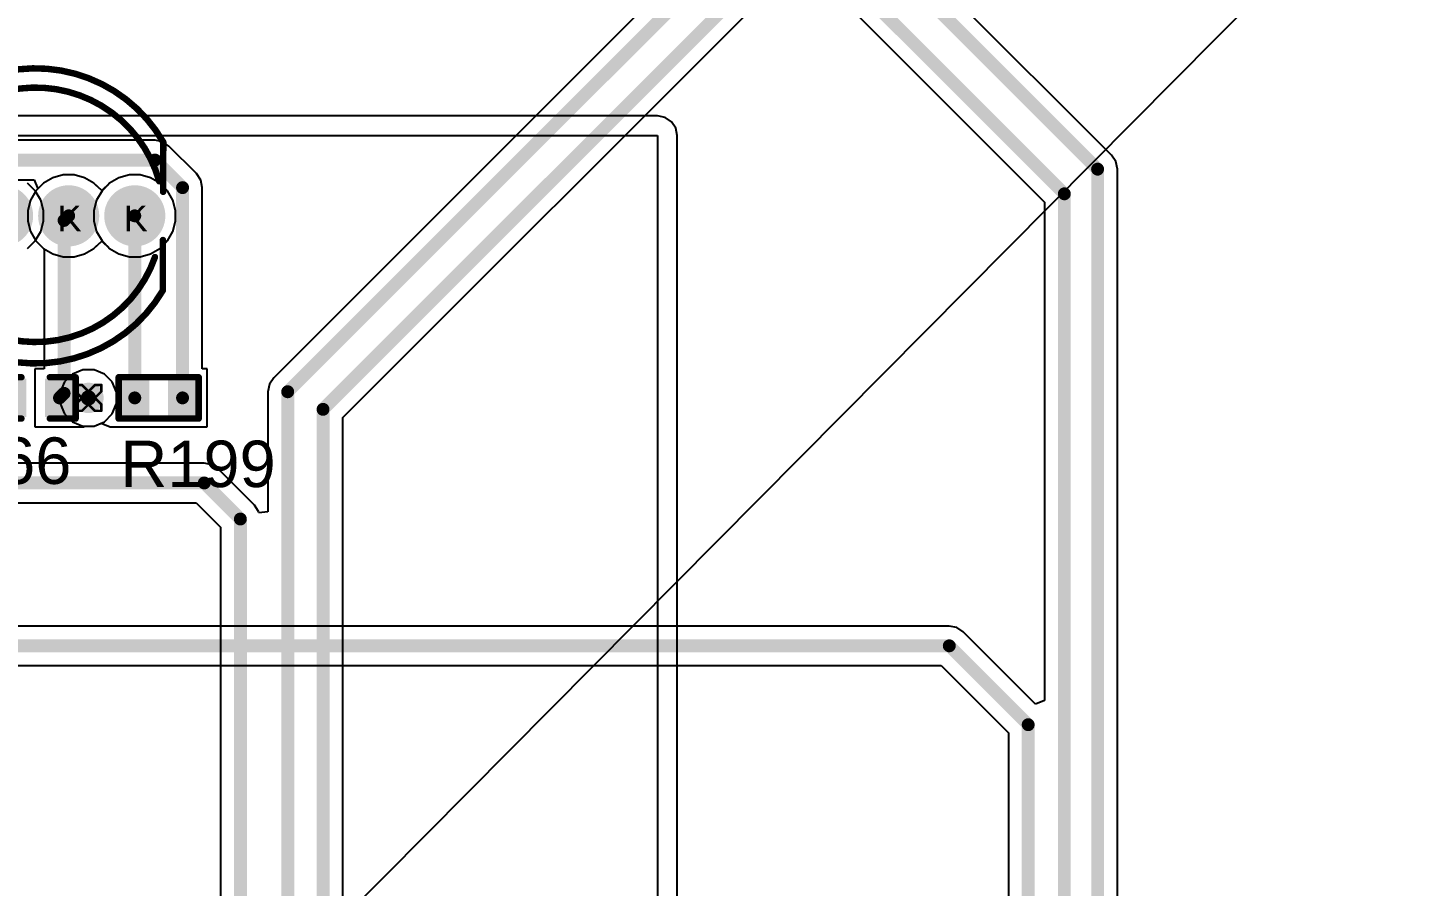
# Model space of a CAD drawing. Header units: inches. Extents: x -11 to 5379, y 0 to 5429.
# Drawn here: x 38.36 to 65.63, y 51.58 to 68.47 of the extents above; entities that cross this region are included whole.
import ezdxf

# ---------------------------------------------------------------- set-up
doc = ezdxf.new("R2010")
doc.units = ezdxf.units.IN
for name, color, linetype in [('Bottom Layer', 5, 'Continuous'), ('Bottom Solder', 6, 'Continuous'), ('Drill Drawing', 1, 'Continuous'), ('GND', 16, 'Continuous'), ('Multi-Layer', 9, 'Continuous'), ('Pad Holes', 156, 'Continuous'), ('PWR', 76, 'Continuous'), ('Top Layer', 1, 'Continuous'), ('Top Overlay', 2, 'Continuous'), ('Top Paste', 8, 'Continuous'), ('Top Solder', 216, 'Continuous'), ('Via Holes', 16, 'Continuous')]:
    doc.layers.add(name, color=color, linetype=linetype)
doc.styles.add('Arial', font='', dxfattribs={"height": 0.2})
doc.styles.get('Arial').set_extended_font_data('Arial')

# ---------------------------------------------------------------- blocks, each defined once
blk = doc.blocks.new('R___0402_294')
at = {"layer": 'Top Layer'}
for points in [[(-0.699, -0.318), (-0.699, 0.318), (-0.241, 0.318), (-0.241, -0.318)], [(0.241, -0.318), (0.241, 0.318), (0.699, 0.318), (0.699, -0.318)]]:
    blk.add_hatch(color=1, dxfattribs=at).paths.add_polyline_path(points)
at = {"layer": 'Top Paste'}
for points in [[(-0.699, -0.318), (-0.699, 0.318), (-0.241, 0.318), (-0.241, -0.318)], [(0.241, -0.318), (0.241, 0.318), (0.699, 0.318), (0.699, -0.318)]]:
    blk.add_hatch(color=8, dxfattribs=at).paths.add_polyline_path(points)
at = {"layer": 'Top Solder'}
for points in [[(-0.754, -0.373), (-0.754, 0.373), (-0.186, 0.373), (-0.186, -0.373)], [(0.186, -0.373), (0.186, 0.373), (0.754, 0.373), (0.754, -0.373)]]:
    blk.add_hatch(color=216, dxfattribs=at).paths.add_polyline_path(points)
at = {"layer": 'Top Overlay'}
for points in [[(-0.787, -0.406, 0.127, 0.127, 0), (-0.787, 0.406, 0.127, 0.127, 0)], [(-0.787, 0.406, 0.127, 0.127, 0), (0.787, 0.406, 0.127, 0.127, 0)], [(0.787, -0.406, 0.127, 0.127, 0), (0.787, 0.406, 0.127, 0.127, 0)], [(-0.787, -0.406, 0.127, 0.127, 0), (0.787, -0.406, 0.127, 0.127, 0)], [(-0.813, -0.432, 0.00323, 0.00323, 0), (0.813, -0.432, 0.00323, 0.00323, 0)]]:
    blk.add_lwpolyline(points, format="xyseb", dxfattribs=at)
for points in [[(-0.819, 0.406, 0.0635, 0.0635, 1), (-0.756, 0.406, 0.0635, 0.0635, 1)], [(-0.819, 0.406, 0.0635, 0.0635, 1), (-0.756, 0.406, 0.0635, 0.0635, 1)], [(0.756, 0.406, 0.0635, 0.0635, 1), (0.819, 0.406, 0.0635, 0.0635, 1)], [(0.756, 0.406, 0.0635, 0.0635, 1), (0.819, 0.406, 0.0635, 0.0635, 1)], [(-0.819, -0.406, 0.0635, 0.0635, 1), (-0.756, -0.406, 0.0635, 0.0635, 1)], [(-0.819, -0.406, 0.0635, 0.0635, 1), (-0.756, -0.406, 0.0635, 0.0635, 1)], [(-0.814, -0.432, 0.00161, 0.00161, 1), (-0.812, -0.432, 0.00161, 0.00161, 1)], [(0.756, -0.406, 0.0635, 0.0635, 1), (0.819, -0.406, 0.0635, 0.0635, 1)], [(0.756, -0.406, 0.0635, 0.0635, 1), (0.819, -0.406, 0.0635, 0.0635, 1)], [(0.812, -0.432, 0.00161, 0.00161, 1), (0.814, -0.432, 0.00161, 0.00161, 1)]]:
    blk.add_lwpolyline(points, format="xyseb", close=True, dxfattribs=at)
blk = doc.blocks.new('WS2812D_F5_496')
at = {"layer": 'Bottom Layer'}
h = blk.add_hatch(color=5, dxfattribs=at)
edge = h.paths.add_edge_path()
edge.add_arc((-1.95, 0), 0.55, 0, 360)
h = blk.add_hatch(color=5, dxfattribs=at)
edge = h.paths.add_edge_path()
edge.add_arc((-0.65, 0), 0.55, 0, 360)
h = blk.add_hatch(color=5, dxfattribs=at)
edge = h.paths.add_edge_path()
edge.add_arc((0.65, 0), 0.55, 0, 360)
h = blk.add_hatch(color=5, dxfattribs=at)
edge = h.paths.add_edge_path()
edge.add_arc((1.95, 0), 0.55, 0, 360)
at = {"layer": 'Bottom Solder'}
h = blk.add_hatch(color=6, dxfattribs=at)
edge = h.paths.add_edge_path()
edge.add_arc((-1.95, 0), 0.601, 0, 360)
h = blk.add_hatch(color=6, dxfattribs=at)
edge = h.paths.add_edge_path()
edge.add_arc((-0.65, 0), 0.601, 0, 360)
h = blk.add_hatch(color=6, dxfattribs=at)
edge = h.paths.add_edge_path()
edge.add_arc((0.65, 0), 0.601, 0, 360)
h = blk.add_hatch(color=6, dxfattribs=at)
edge = h.paths.add_edge_path()
edge.add_arc((1.95, 0), 0.601, 0, 360)
at = {"layer": 'GND'}
h = blk.add_hatch(color=16, dxfattribs=at)
edge = h.paths.add_edge_path()
edge.add_arc((-1.95, 0), 0.55, 0, 360)
h = blk.add_hatch(color=16, dxfattribs=at)
edge = h.paths.add_edge_path()
edge.add_arc((-0.65, 0), 0.55, 0, 360)
h = blk.add_hatch(color=16, dxfattribs=at)
edge = h.paths.add_edge_path()
edge.add_arc((0.65, 0), 0.55, 0, 360)
h = blk.add_hatch(color=16, dxfattribs=at)
edge = h.paths.add_edge_path()
edge.add_arc((1.95, 0), 0.55, 0, 360)
at = {"layer": 'Multi-Layer'}
h = blk.add_hatch(color=9, dxfattribs=at)
edge = h.paths.add_edge_path()
edge.add_arc((-1.95, 0), 0.55, 0, 360)
h = blk.add_hatch(color=9, dxfattribs=at)
edge = h.paths.add_edge_path()
edge.add_arc((-0.65, 0), 0.55, 0, 360)
h = blk.add_hatch(color=9, dxfattribs=at)
edge = h.paths.add_edge_path()
edge.add_arc((0.65, 0), 0.55, 0, 360)
h = blk.add_hatch(color=9, dxfattribs=at)
edge = h.paths.add_edge_path()
edge.add_arc((1.95, 0), 0.55, 0, 360)
at = {"layer": 'Pad Holes'}
h = blk.add_hatch(color=7, dxfattribs=at)
edge = h.paths.add_edge_path()
edge.add_arc((-1.95, 0), 0.36, 0, 360)
h = blk.add_hatch(color=7, dxfattribs=at)
edge = h.paths.add_edge_path()
edge.add_arc((-0.65, 0), 0.36, 0, 360)
h = blk.add_hatch(color=7, dxfattribs=at)
edge = h.paths.add_edge_path()
edge.add_arc((0.65, 0), 0.36, 0, 360)
h = blk.add_hatch(color=7, dxfattribs=at)
edge = h.paths.add_edge_path()
edge.add_arc((1.95, 0), 0.36, 0, 360)
at = {"layer": 'PWR'}
h = blk.add_hatch(color=76, dxfattribs=at)
edge = h.paths.add_edge_path()
edge.add_arc((-1.95, 0), 0.55, 0, 360)
h = blk.add_hatch(color=76, dxfattribs=at)
edge = h.paths.add_edge_path()
edge.add_arc((-0.65, 0), 0.55, 0, 360)
h = blk.add_hatch(color=76, dxfattribs=at)
edge = h.paths.add_edge_path()
edge.add_arc((0.65, 0), 0.55, 0, 360)
h = blk.add_hatch(color=76, dxfattribs=at)
edge = h.paths.add_edge_path()
edge.add_arc((1.95, 0), 0.55, 0, 360)
at = {"layer": 'Top Layer'}
h = blk.add_hatch(color=1, dxfattribs=at)
edge = h.paths.add_edge_path()
edge.add_arc((-1.95, 0), 0.55, 0, 360)
h = blk.add_hatch(color=1, dxfattribs=at)
edge = h.paths.add_edge_path()
edge.add_arc((-0.65, 0), 0.55, 0, 360)
h = blk.add_hatch(color=1, dxfattribs=at)
edge = h.paths.add_edge_path()
edge.add_arc((0.65, 0), 0.55, 0, 360)
h = blk.add_hatch(color=1, dxfattribs=at)
edge = h.paths.add_edge_path()
edge.add_arc((1.95, 0), 0.55, 0, 360)
at = {"layer": 'Top Solder'}
h = blk.add_hatch(color=216, dxfattribs=at)
edge = h.paths.add_edge_path()
edge.add_arc((-1.95, 0), 0.601, 0, 360)
h = blk.add_hatch(color=216, dxfattribs=at)
edge = h.paths.add_edge_path()
edge.add_arc((-0.65, 0), 0.601, 0, 360)
h = blk.add_hatch(color=216, dxfattribs=at)
edge = h.paths.add_edge_path()
edge.add_arc((0.65, 0), 0.601, 0, 360)
h = blk.add_hatch(color=216, dxfattribs=at)
edge = h.paths.add_edge_path()
edge.add_arc((1.95, 0), 0.601, 0, 360)
at = {"layer": 'Top Overlay'}
for points in [[(2.5, -1.471, 0.127, 0.127, -3.705201), (2.511, 1.45, 0.127, 0.127, 0)], [(-2.464, 0.543, 0.127, 0.127, -0.780857), (2.43, 0.68, 0.127, 0.127, 0)], [(2.507, 0.472, 0.127, 0.127, 0), (2.511, 1.45, 0.127, 0.127, 0)], [(2.347, -0.811, 0.127, 0.127, -0.760948), (-2.43, -0.51, 0.127, 0.127, 0)], [(2.5, -1.471, 0.127, 0.127, 0), (2.504, -0.476, 0.127, 0.127, 0)]]:
    blk.add_lwpolyline(points, format="xyseb", dxfattribs=at)
for points in [[(2.479, 1.45, 0.0635, 0.0635, 1), (2.543, 1.45, 0.0635, 0.0635, 1)], [(2.479, 1.45, 0.0635, 0.0635, 1), (2.543, 1.45, 0.0635, 0.0635, 1)], [(-2.496, 0.543, 0.0635, 0.0635, 1), (-2.432, 0.543, 0.0635, 0.0635, 1)], [(2.398, 0.68, 0.0635, 0.0635, 1), (2.462, 0.68, 0.0635, 0.0635, 1)], [(2.475, 0.472, 0.0635, 0.0635, 1), (2.539, 0.472, 0.0635, 0.0635, 1)], [(-2.462, -0.51, 0.0635, 0.0635, 1), (-2.398, -0.51, 0.0635, 0.0635, 1)], [(2.472, -0.476, 0.0635, 0.0635, 1), (2.535, -0.476, 0.0635, 0.0635, 1)], [(2.315, -0.811, 0.0635, 0.0635, 1), (2.378, -0.811, 0.0635, 0.0635, 1)], [(2.468, -1.471, 0.0635, 0.0635, 1), (2.532, -1.471, 0.0635, 0.0635, 1)], [(2.468, -1.471, 0.0635, 0.0635, 1), (2.532, -1.471, 0.0635, 0.0635, 1)]]:
    blk.add_lwpolyline(points, format="xyseb", close=True, dxfattribs=at)
blk = doc.blocks.new('C___0402_654')
at = {"layer": 'Top Layer'}
for points in [[(-0.699, -0.318), (-0.699, 0.318), (-0.241, 0.318), (-0.241, -0.318)], [(0.241, -0.318), (0.241, 0.318), (0.699, 0.318), (0.699, -0.318)]]:
    blk.add_hatch(color=1, dxfattribs=at).paths.add_polyline_path(points)
at = {"layer": 'Top Paste'}
for points in [[(-0.699, -0.318), (-0.699, 0.318), (-0.241, 0.318), (-0.241, -0.318)], [(0.241, -0.318), (0.241, 0.318), (0.699, 0.318), (0.699, -0.318)]]:
    blk.add_hatch(color=8, dxfattribs=at).paths.add_polyline_path(points)
at = {"layer": 'Top Solder'}
for points in [[(-0.758, -0.377), (-0.758, 0.377), (-0.181, 0.377), (-0.181, -0.377)], [(0.181, -0.377), (0.181, 0.377), (0.758, 0.377), (0.758, -0.377)]]:
    blk.add_hatch(color=216, dxfattribs=at).paths.add_polyline_path(points)
at = {"layer": 'Top Overlay'}
for points in [[(-0.787, -0.406, 0.127, 0.127, 0), (-0.787, 0.406, 0.127, 0.127, 0)], [(-0.787, 0.406, 0.127, 0.127, 0), (-0.279, 0.406, 0.127, 0.127, 0)], [(0.279, 0.406, 0.127, 0.127, 0), (0.787, 0.406, 0.127, 0.127, 0)], [(0.787, -0.406, 0.127, 0.127, 0), (0.787, 0.406, 0.127, 0.127, 0)], [(-0.787, -0.406, 0.127, 0.127, 0), (-0.279, -0.406, 0.127, 0.127, 0)], [(0.279, -0.406, 0.127, 0.127, 0), (0.787, -0.406, 0.127, 0.127, 0)]]:
    blk.add_lwpolyline(points, format="xyseb", dxfattribs=at)
for points in [[(-0.819, 0.406, 0.0635, 0.0635, 1), (-0.756, 0.406, 0.0635, 0.0635, 1)], [(-0.819, 0.406, 0.0635, 0.0635, 1), (-0.756, 0.406, 0.0635, 0.0635, 1)], [(-0.311, 0.406, 0.0635, 0.0635, 1), (-0.248, 0.406, 0.0635, 0.0635, 1)], [(0.248, 0.406, 0.0635, 0.0635, 1), (0.311, 0.406, 0.0635, 0.0635, 1)], [(0.756, 0.406, 0.0635, 0.0635, 1), (0.819, 0.406, 0.0635, 0.0635, 1)], [(0.756, 0.406, 0.0635, 0.0635, 1), (0.819, 0.406, 0.0635, 0.0635, 1)], [(-0.819, -0.406, 0.0635, 0.0635, 1), (-0.756, -0.406, 0.0635, 0.0635, 1)], [(-0.819, -0.406, 0.0635, 0.0635, 1), (-0.756, -0.406, 0.0635, 0.0635, 1)], [(-0.311, -0.406, 0.0635, 0.0635, 1), (-0.248, -0.406, 0.0635, 0.0635, 1)], [(0.248, -0.406, 0.0635, 0.0635, 1), (0.311, -0.406, 0.0635, 0.0635, 1)], [(0.756, -0.406, 0.0635, 0.0635, 1), (0.819, -0.406, 0.0635, 0.0635, 1)], [(0.756, -0.406, 0.0635, 0.0635, 1), (0.819, -0.406, 0.0635, 0.0635, 1)]]:
    blk.add_lwpolyline(points, format="xyseb", close=True, dxfattribs=at)

msp = doc.modelspace()

# ---------------------------------------------------------------- hatches: boundary and pattern name
at = {"layer": 'Bottom Layer'}
h = msp.add_hatch(color=5, dxfattribs=at)
edge = h.paths.add_edge_path()
edge.add_arc((39.557, 61.185), 0.3, 0, 360)
at = {"layer": 'GND'}
h = msp.add_hatch(color=16, dxfattribs=at)
edge = h.paths.add_edge_path()
edge.add_arc((39.557, 61.185), 0.3, 0, 360)
at = {"layer": 'PWR'}
h = msp.add_hatch(color=76, dxfattribs=at)
edge = h.paths.add_edge_path()
edge.add_arc((39.557, 61.185), 0.3, 0, 360)
at = {"layer": 'Top Layer'}
h = msp.add_hatch(color=1, dxfattribs=at)
edge = h.paths.add_edge_path()
edge.add_arc((39.557, 61.185), 0.3, 0, 360)
at = {"layer": 'Via Holes'}
h = msp.add_hatch(color=7, dxfattribs=at)
edge = h.paths.add_edge_path()
edge.add_arc((39.557, 61.185), 0.15, 0, 360)

# ---------------------------------------------------------------- linework, layer by layer
at = {"layer": 'Bottom Layer'}
for p, q in [((59.68, 65.96), (47.684, 77.956)), ((47.3, 76.101), (58.362, 65.039)), ((59.764, 65.834), (59.68, 65.96)), ((59.793, 65.685), (59.764, 65.834)), ((38.857, 65.516), (38.674, 65.41)), ((39.062, 65.571), (38.857, 65.516)), ((39.274, 65.571), (39.062, 65.571)), ((39.478, 65.516), (39.274, 65.571)), ((39.661, 65.41), (39.478, 65.516)), ((40.157, 65.516), (39.974, 65.41)), ((40.362, 65.571), (40.157, 65.516)), ((40.573, 65.571), (40.362, 65.571)), ((40.778, 65.516), (40.573, 65.571)), ((40.961, 65.41), (40.778, 65.516)), ((59.793, 40.293), (59.793, 65.685)), ((38.524, 65.26), (38.418, 65.077)), ((38.674, 65.41), (38.524, 65.26)), ((39.7, 65.372), (39.661, 65.41)), ((39.818, 65.266), (39.7, 65.372)), ((39.936, 65.372), (39.818, 65.266)), ((39.974, 65.41), (39.936, 65.372)), ((41.111, 65.26), (40.961, 65.41)), ((41.217, 65.077), (41.111, 65.26)), ((38.418, 65.077), (38.364, 64.873)), ((41.272, 64.873), (41.217, 65.077)), ((58.362, 65.039), (58.362, 55.235)), ((38.364, 64.873), (38.364, 64.661)), ((38.364, 64.661), (38.418, 64.456)), ((41.217, 64.456), (41.272, 64.661)), ((41.272, 64.661), (41.272, 64.873)), ((38.418, 64.456), (38.524, 64.273)), ((41.111, 64.273), (41.217, 64.456)), ((38.524, 64.273), (38.674, 64.123)), ((38.674, 64.123), (38.857, 64.018)), ((39.478, 64.018), (39.661, 64.123)), ((39.661, 64.123), (39.7, 64.162)), ((39.7, 64.162), (39.818, 64.267)), ((39.818, 64.267), (39.936, 64.162)), ((39.936, 64.162), (39.974, 64.123)), ((39.974, 64.123), (40.157, 64.018)), ((40.778, 64.018), (40.961, 64.123)), ((40.961, 64.123), (41.111, 64.273)), ((38.857, 64.018), (39.062, 63.963)), ((39.062, 63.963), (39.274, 63.963)), ((39.274, 63.963), (39.478, 64.018)), ((40.157, 64.018), (40.362, 63.963)), ((40.362, 63.963), (40.573, 63.963)), ((40.573, 63.963), (40.778, 64.018)), ((39.243, 61.655), (39.087, 61.499)), ((39.446, 61.739), (39.243, 61.655)), ((39.667, 61.739), (39.446, 61.739)), ((39.87, 61.655), (39.667, 61.739)), ((40.026, 61.499), (39.87, 61.655)), ((39.087, 61.499), (39.003, 61.296)), ((40.111, 61.296), (40.026, 61.499)), ((39.003, 61.296), (39.003, 61.075)), ((40.111, 61.075), (40.111, 61.296)), ((39.003, 61.075), (39.087, 60.872)), ((39.087, 60.872), (39.243, 60.716)), ((39.87, 60.716), (40.026, 60.872)), ((40.026, 60.872), (40.111, 61.075)), ((39.243, 60.716), (39.446, 60.631)), ((39.446, 60.631), (39.667, 60.631)), ((39.667, 60.631), (39.87, 60.716)), ((56.488, 56.696), (7.333, 56.696)), ((56.637, 56.666), (56.488, 56.696)), ((56.763, 56.582), (56.637, 56.666)), ((58.184, 55.161), (56.763, 56.582)), ((7.333, 55.919), (56.327, 55.919)), ((56.327, 55.919), (57.651, 54.595)), ((58.362, 55.235), (58.184, 55.161)), ((57.651, 54.595), (57.651, 38.809))]:
    msp.add_line(p, q, dxfattribs=at)
for points in [[(47.295, 77.795, 0.254, 0.254, 0), (59.405, 65.685, 0.254, 0.254, 0)], [(47.295, 76.655, 0.254, 0.254, 0), (58.75, 65.2, 0.254, 0.254, 0)], [(59.405, 39.898, 0.254, 0.254, 0), (59.405, 65.685, 0.254, 0.254, 0)], [(58.75, 39.294, 0.254, 0.254, 0), (58.75, 65.2, 0.254, 0.254, 0)], [(6.938, 56.308, 0.254, 0.254, 0), (56.488, 56.308, 0.254, 0.254, 0)], [(56.488, 56.308, 0.254, 0.254, 0), (58.039, 54.756, 0.254, 0.254, 0)], [(58.039, 35.731, 0.254, 0.254, 0), (58.039, 54.756, 0.254, 0.254, 0)]]:
    msp.add_lwpolyline(points, format="xyseb", dxfattribs=at)
for points in [[(59.341, 65.685, 0.127, 0.127, 1), (59.468, 65.685, 0.127, 0.127, 1)], [(59.341, 65.685, 0.127, 0.127, 1), (59.468, 65.685, 0.127, 0.127, 1)], [(58.687, 65.2, 0.127, 0.127, 1), (58.814, 65.2, 0.127, 0.127, 1)], [(58.687, 65.2, 0.127, 0.127, 1), (58.814, 65.2, 0.127, 0.127, 1)], [(56.424, 56.308, 0.127, 0.127, 1), (56.551, 56.308, 0.127, 0.127, 1)], [(56.424, 56.308, 0.127, 0.127, 1), (56.551, 56.308, 0.127, 0.127, 1)], [(57.976, 54.756, 0.127, 0.127, 1), (58.103, 54.756, 0.127, 0.127, 1)], [(57.976, 54.756, 0.127, 0.127, 1), (58.103, 54.756, 0.127, 0.127, 1)]]:
    msp.add_lwpolyline(points, format="xyseb", close=True, dxfattribs=at)
at = {"layer": 'Bottom Solder'}
msp.add_line((6.245, 12.319), (5379.208, 5429.208), dxfattribs=at)
at = {"layer": 'Drill Drawing'}
for points in [[(39.303, 61.312, 0.0508, 0.0508, 0), (39.303, 61.439, 0.0508, 0.0508, 0)], [(39.303, 61.439, 0.0508, 0.0508, 0), (39.43, 61.439, 0.0508, 0.0508, 0)], [(39.43, 61.439, 0.0508, 0.0508, 0), (39.557, 61.312, 0.0508, 0.0508, 0)], [(39.557, 61.312, 0.0508, 0.0508, 0), (39.684, 61.439, 0.0508, 0.0508, 0)], [(39.684, 61.439, 0.0508, 0.0508, 0), (39.811, 61.439, 0.0508, 0.0508, 0)], [(39.811, 61.312, 0.0508, 0.0508, 0), (39.811, 61.439, 0.0508, 0.0508, 0)], [(39.303, 61.312, 0.0508, 0.0508, 0), (39.43, 61.185, 0.0508, 0.0508, 0)], [(39.303, 61.058, 0.0508, 0.0508, 0), (39.43, 61.185, 0.0508, 0.0508, 0)], [(39.684, 61.185, 0.0508, 0.0508, 0), (39.811, 61.312, 0.0508, 0.0508, 0)], [(39.684, 61.185, 0.0508, 0.0508, 0), (39.811, 61.058, 0.0508, 0.0508, 0)], [(39.303, 60.931, 0.0508, 0.0508, 0), (39.303, 61.058, 0.0508, 0.0508, 0)], [(39.303, 60.931, 0.0508, 0.0508, 0), (39.43, 60.931, 0.0508, 0.0508, 0)], [(39.43, 60.931, 0.0508, 0.0508, 0), (39.557, 61.058, 0.0508, 0.0508, 0)], [(39.557, 61.058, 0.0508, 0.0508, 0), (39.684, 60.931, 0.0508, 0.0508, 0)], [(39.684, 60.931, 0.0508, 0.0508, 0), (39.811, 60.931, 0.0508, 0.0508, 0)], [(39.811, 60.931, 0.0508, 0.0508, 0), (39.811, 61.058, 0.0508, 0.0508, 0)]]:
    msp.add_lwpolyline(points, format="xyseb", dxfattribs=at)
for points in [[(39.29, 61.439, 0.0254, 0.0254, 1), (39.315, 61.439, 0.0254, 0.0254, 1)], [(39.29, 61.439, 0.0254, 0.0254, 1), (39.315, 61.439, 0.0254, 0.0254, 1)], [(39.417, 61.439, 0.0254, 0.0254, 1), (39.442, 61.439, 0.0254, 0.0254, 1)], [(39.417, 61.439, 0.0254, 0.0254, 1), (39.442, 61.439, 0.0254, 0.0254, 1)], [(39.671, 61.439, 0.0254, 0.0254, 1), (39.696, 61.439, 0.0254, 0.0254, 1)], [(39.671, 61.439, 0.0254, 0.0254, 1), (39.696, 61.439, 0.0254, 0.0254, 1)], [(39.798, 61.439, 0.0254, 0.0254, 1), (39.823, 61.439, 0.0254, 0.0254, 1)], [(39.798, 61.439, 0.0254, 0.0254, 1), (39.823, 61.439, 0.0254, 0.0254, 1)], [(39.29, 61.312, 0.0254, 0.0254, 1), (39.315, 61.312, 0.0254, 0.0254, 1)], [(39.29, 61.312, 0.0254, 0.0254, 1), (39.315, 61.312, 0.0254, 0.0254, 1)], [(39.417, 61.185, 0.0254, 0.0254, 1), (39.442, 61.185, 0.0254, 0.0254, 1)], [(39.417, 61.185, 0.0254, 0.0254, 1), (39.442, 61.185, 0.0254, 0.0254, 1)], [(39.544, 61.312, 0.0254, 0.0254, 1), (39.569, 61.312, 0.0254, 0.0254, 1)], [(39.544, 61.312, 0.0254, 0.0254, 1), (39.569, 61.312, 0.0254, 0.0254, 1)], [(39.671, 61.185, 0.0254, 0.0254, 1), (39.696, 61.185, 0.0254, 0.0254, 1)], [(39.671, 61.185, 0.0254, 0.0254, 1), (39.696, 61.185, 0.0254, 0.0254, 1)], [(39.798, 61.312, 0.0254, 0.0254, 1), (39.823, 61.312, 0.0254, 0.0254, 1)], [(39.798, 61.312, 0.0254, 0.0254, 1), (39.823, 61.312, 0.0254, 0.0254, 1)], [(39.29, 61.058, 0.0254, 0.0254, 1), (39.315, 61.058, 0.0254, 0.0254, 1)], [(39.29, 61.058, 0.0254, 0.0254, 1), (39.315, 61.058, 0.0254, 0.0254, 1)], [(39.29, 60.931, 0.0254, 0.0254, 1), (39.315, 60.931, 0.0254, 0.0254, 1)], [(39.29, 60.931, 0.0254, 0.0254, 1), (39.315, 60.931, 0.0254, 0.0254, 1)], [(39.417, 60.931, 0.0254, 0.0254, 1), (39.442, 60.931, 0.0254, 0.0254, 1)], [(39.417, 60.931, 0.0254, 0.0254, 1), (39.442, 60.931, 0.0254, 0.0254, 1)], [(39.544, 61.058, 0.0254, 0.0254, 1), (39.569, 61.058, 0.0254, 0.0254, 1)], [(39.544, 61.058, 0.0254, 0.0254, 1), (39.569, 61.058, 0.0254, 0.0254, 1)], [(39.671, 60.931, 0.0254, 0.0254, 1), (39.696, 60.931, 0.0254, 0.0254, 1)], [(39.671, 60.931, 0.0254, 0.0254, 1), (39.696, 60.931, 0.0254, 0.0254, 1)], [(39.798, 61.058, 0.0254, 0.0254, 1), (39.823, 61.058, 0.0254, 0.0254, 1)], [(39.798, 61.058, 0.0254, 0.0254, 1), (39.823, 61.058, 0.0254, 0.0254, 1)], [(39.798, 60.931, 0.0254, 0.0254, 1), (39.823, 60.931, 0.0254, 0.0254, 1)], [(39.798, 60.931, 0.0254, 0.0254, 1), (39.823, 60.931, 0.0254, 0.0254, 1)]]:
    msp.add_lwpolyline(points, format="xyseb", close=True, dxfattribs=at)
at = {"layer": 'GND'}
for p, q in [((38.857, 65.516), (38.674, 65.41)), ((39.062, 65.571), (38.857, 65.516)), ((39.274, 65.571), (39.062, 65.571)), ((39.478, 65.516), (39.274, 65.571)), ((39.661, 65.41), (39.478, 65.516)), ((40.157, 65.516), (39.974, 65.41)), ((40.362, 65.571), (40.157, 65.516)), ((40.573, 65.571), (40.362, 65.571)), ((40.778, 65.516), (40.573, 65.571)), ((40.961, 65.41), (40.778, 65.516)), ((38.524, 65.26), (38.418, 65.077)), ((38.674, 65.41), (38.524, 65.26)), ((39.818, 65.266), (39.661, 65.41)), ((39.974, 65.41), (39.818, 65.266)), ((41.111, 65.26), (40.961, 65.41)), ((41.217, 65.077), (41.111, 65.26)), ((38.418, 65.077), (38.364, 64.873)), ((41.272, 64.873), (41.217, 65.077)), ((38.364, 64.873), (38.364, 64.661)), ((38.364, 64.661), (38.418, 64.456)), ((41.217, 64.456), (41.272, 64.661)), ((41.272, 64.661), (41.272, 64.873)), ((38.418, 64.456), (38.524, 64.273)), ((41.111, 64.273), (41.217, 64.456)), ((38.524, 64.273), (38.674, 64.123)), ((38.674, 64.123), (38.857, 64.018)), ((39.478, 64.018), (39.661, 64.123)), ((39.661, 64.123), (39.818, 64.267)), ((39.818, 64.267), (39.974, 64.123)), ((39.974, 64.123), (40.157, 64.018)), ((40.778, 64.018), (40.961, 64.123)), ((40.961, 64.123), (41.111, 64.273)), ((38.857, 64.018), (39.062, 63.963)), ((39.062, 63.963), (39.274, 63.963)), ((39.274, 63.963), (39.478, 64.018)), ((40.157, 64.018), (40.362, 63.963)), ((40.362, 63.963), (40.573, 63.963)), ((40.573, 63.963), (40.778, 64.018)), ((39.243, 61.655), (39.087, 61.499)), ((39.446, 61.739), (39.243, 61.655)), ((39.667, 61.739), (39.446, 61.739)), ((39.87, 61.655), (39.667, 61.739)), ((40.026, 61.499), (39.87, 61.655)), ((39.087, 61.499), (39.003, 61.296)), ((40.111, 61.296), (40.026, 61.499)), ((39.003, 61.296), (39.003, 61.075)), ((40.111, 61.075), (40.111, 61.296)), ((39.003, 61.075), (39.087, 60.872)), ((39.087, 60.872), (39.243, 60.716)), ((39.87, 60.716), (40.026, 60.872)), ((40.026, 60.872), (40.111, 61.075)), ((39.243, 60.716), (39.446, 60.631)), ((39.446, 60.631), (39.667, 60.631)), ((39.667, 60.631), (39.87, 60.716))]:
    msp.add_line(p, q, dxfattribs=at)
at = {"layer": 'PWR'}
for p, q in [((50.749, 66.733), (14.384, 66.733)), ((50.898, 66.704), (50.749, 66.733)), ((51.024, 66.619), (50.898, 66.704)), ((51.108, 66.493), (51.024, 66.619)), ((13.995, 66.345), (50.749, 66.345)), ((50.749, 66.345), (50.749, 46.182)), ((51.138, 66.345), (51.108, 66.493)), ((51.138, 46.72), (51.138, 66.345)), ((40.157, 65.516), (39.974, 65.41)), ((40.362, 65.571), (40.157, 65.516)), ((40.573, 65.571), (40.362, 65.571)), ((40.778, 65.516), (40.573, 65.571)), ((40.961, 65.41), (40.778, 65.516)), ((38.511, 65.26), (38.361, 65.41)), ((38.617, 65.077), (38.511, 65.26)), ((39.824, 65.26), (39.718, 65.077)), ((39.974, 65.41), (39.824, 65.26)), ((41.111, 65.26), (40.961, 65.41)), ((41.217, 65.077), (41.111, 65.26)), ((38.672, 64.873), (38.617, 65.077)), ((39.718, 65.077), (39.664, 64.873)), ((41.272, 64.873), (41.217, 65.077)), ((38.617, 64.456), (38.672, 64.661)), ((38.672, 64.661), (38.672, 64.873)), ((39.664, 64.873), (39.664, 64.661)), ((39.664, 64.661), (39.718, 64.456)), ((41.217, 64.456), (41.272, 64.661)), ((41.272, 64.661), (41.272, 64.873)), ((38.511, 64.273), (38.617, 64.456)), ((39.718, 64.456), (39.824, 64.273)), ((41.111, 64.273), (41.217, 64.456)), ((38.361, 64.123), (38.511, 64.273)), ((39.824, 64.273), (39.974, 64.123)), ((39.974, 64.123), (40.157, 64.018)), ((40.778, 64.018), (40.961, 64.123)), ((40.961, 64.123), (41.111, 64.273)), ((40.157, 64.018), (40.362, 63.963)), ((40.362, 63.963), (40.573, 63.963)), ((40.573, 63.963), (40.778, 64.018))]:
    msp.add_line(p, q, dxfattribs=at)
at = {"layer": 'Top Layer'}
for p, q in [((55.424, 73.804), (43.201, 61.581)), ((44.559, 60.799), (56.165, 72.405)), ((40.866, 66.253), (26.678, 66.253)), ((41.014, 66.223), (40.866, 66.253)), ((41.14, 66.139), (41.014, 66.223)), ((41.682, 65.597), (41.14, 66.139)), ((37.247, 65.476), (38.488, 65.476)), ((38.488, 65.476), (38.562, 65.298)), ((41.766, 65.471), (41.682, 65.597)), ((41.796, 65.322), (41.766, 65.471)), ((38.524, 65.26), (38.418, 65.077)), ((38.562, 65.298), (38.524, 65.26)), ((41.796, 61.757), (41.796, 65.322)), ((38.418, 65.077), (38.364, 64.873)), ((38.364, 64.873), (38.364, 64.661)), ((38.364, 64.661), (38.418, 64.456)), ((38.418, 64.456), (38.524, 64.273)), ((38.524, 64.273), (38.674, 64.123)), ((38.674, 64.123), (38.689, 64.115)), ((38.689, 64.115), (38.689, 61.757)), ((38.689, 61.757), (38.505, 61.757)), ((38.505, 61.757), (38.505, 60.614)), ((41.89, 61.757), (41.796, 61.757)), ((41.89, 60.614), (41.89, 61.757)), ((43.117, 61.455), (43.087, 61.306)), ((43.201, 61.581), (43.117, 61.455)), ((43.087, 61.306), (43.087, 58.941)), ((38.505, 60.614), (39.47, 60.614)), ((39.47, 60.614), (39.47, 60.631)), ((39.47, 60.631), (39.667, 60.631)), ((39.667, 60.631), (39.807, 60.69)), ((39.807, 60.69), (39.985, 60.614)), ((39.985, 60.614), (39.985, 60.614)), ((39.985, 60.614), (41.89, 60.614)), ((44.559, 27.004), (44.559, 60.799)), ((41.835, 59.901), (37.482, 59.901)), ((41.984, 59.871), (41.835, 59.901)), ((42.11, 59.787), (41.984, 59.871)), ((42.82, 59.077), (42.11, 59.787)), ((37.321, 59.124), (41.674, 59.124)), ((41.674, 59.124), (42.157, 58.641)), ((42.904, 58.951), (42.82, 59.077)), ((42.909, 58.924), (42.904, 58.951)), ((43.087, 58.941), (42.909, 58.924)), ((42.157, 58.641), (42.157, 45.407))]:
    msp.add_line(p, q, dxfattribs=at)
for points in [[(43.476, 61.306, 0.254, 0.254, 0), (55.699, 73.53, 0.254, 0.254, 0)], [(44.171, 60.96, 0.254, 0.254, 0), (56.004, 72.793, 0.254, 0.254, 0)], [(26.678, 65.864, 0.254, 0.254, 0), (40.866, 65.864, 0.254, 0.254, 0)], [(40.866, 65.864, 0.254, 0.254, 0), (41.407, 65.322, 0.254, 0.254, 0)], [(41.407, 61.185, 0.254, 0.254, 0), (41.407, 65.322, 0.254, 0.254, 0)], [(39.078, 64.677, 0.254, 0.254, 0), (39.168, 64.767, 0.254, 0.254, 0)], [(39.078, 61.275, 0.254, 0.254, 0), (39.078, 64.677, 0.254, 0.254, 0)], [(40.468, 61.185, 0.254, 0.254, 0), (40.468, 64.767, 0.254, 0.254, 0)], [(38.988, 61.185, 0.254, 0.254, 0), (39.078, 61.275, 0.254, 0.254, 0)], [(43.476, 26.851, 0.254, 0.254, 0), (43.476, 61.306, 0.254, 0.254, 0)], [(38.988, 61.185, 0.254, 0.254, 0), (39.557, 61.185, 0.254, 0.254, 0)], [(44.171, 26.843, 0.254, 0.254, 0), (44.171, 60.96, 0.254, 0.254, 0)], [(37.321, 59.512, 0.254, 0.254, 0), (41.835, 59.512, 0.254, 0.254, 0)], [(41.835, 59.512, 0.254, 0.254, 0), (42.545, 58.802, 0.254, 0.254, 0)], [(42.545, 45.246, 0.254, 0.254, 0), (42.545, 58.802, 0.254, 0.254, 0)]]:
    msp.add_lwpolyline(points, format="xyseb", dxfattribs=at)
for points in [[(40.802, 65.864, 0.127, 0.127, 1), (40.929, 65.864, 0.127, 0.127, 1)], [(40.802, 65.864, 0.127, 0.127, 1), (40.929, 65.864, 0.127, 0.127, 1)], [(41.344, 65.322, 0.127, 0.127, 1), (41.471, 65.322, 0.127, 0.127, 1)], [(41.344, 65.322, 0.127, 0.127, 1), (41.471, 65.322, 0.127, 0.127, 1)], [(39.014, 64.677, 0.127, 0.127, 1), (39.141, 64.677, 0.127, 0.127, 1)], [(39.014, 64.677, 0.127, 0.127, 1), (39.141, 64.677, 0.127, 0.127, 1)], [(39.104, 64.767, 0.127, 0.127, 1), (39.231, 64.767, 0.127, 0.127, 1)], [(40.404, 64.767, 0.127, 0.127, 1), (40.531, 64.767, 0.127, 0.127, 1)], [(39.014, 61.275, 0.127, 0.127, 1), (39.141, 61.275, 0.127, 0.127, 1)], [(39.014, 61.275, 0.127, 0.127, 1), (39.141, 61.275, 0.127, 0.127, 1)], [(43.412, 61.306, 0.127, 0.127, 1), (43.539, 61.306, 0.127, 0.127, 1)], [(43.412, 61.306, 0.127, 0.127, 1), (43.539, 61.306, 0.127, 0.127, 1)], [(38.924, 61.185, 0.127, 0.127, 1), (39.051, 61.185, 0.127, 0.127, 1)], [(38.924, 61.185, 0.127, 0.127, 1), (39.051, 61.185, 0.127, 0.127, 1)], [(39.493, 61.185, 0.127, 0.127, 1), (39.62, 61.185, 0.127, 0.127, 1)], [(40.404, 61.185, 0.127, 0.127, 1), (40.531, 61.185, 0.127, 0.127, 1)], [(41.344, 61.185, 0.127, 0.127, 1), (41.471, 61.185, 0.127, 0.127, 1)], [(44.107, 60.96, 0.127, 0.127, 1), (44.234, 60.96, 0.127, 0.127, 1)], [(44.107, 60.96, 0.127, 0.127, 1), (44.234, 60.96, 0.127, 0.127, 1)], [(41.771, 59.512, 0.127, 0.127, 1), (41.898, 59.512, 0.127, 0.127, 1)], [(41.771, 59.512, 0.127, 0.127, 1), (41.898, 59.512, 0.127, 0.127, 1)], [(42.481, 58.802, 0.127, 0.127, 1), (42.608, 58.802, 0.127, 0.127, 1)], [(42.481, 58.802, 0.127, 0.127, 1), (42.608, 58.802, 0.127, 0.127, 1)]]:
    msp.add_lwpolyline(points, format="xyseb", close=True, dxfattribs=at)
at = {"layer": 'Top Solder'}
msp.add_line((6.245, 12.319), (5379.208, 5429.208), dxfattribs=at)

# ---------------------------------------------------------------- block references
for name, p in [('WS2812D_F5_496', (38.518, 64.767)), ('C___0402_654', (38.518, 61.185)), ('R___0402_294', (40.938, 61.185))]:
    msp.add_blockref(name, p)

# ---------------------------------------------------------------- texts
at = {"layer": 'Drill Drawing', "style": 'Arial'}
for p in [(38.948, 64.462), (40.248, 64.462)]:
    msp.add_text('K', height=0.508, dxfattribs=at).set_placement(p)
at = {"layer": 'Top Overlay', "style": 'Arial'}
for s, p in [('C66', (36.877, 59.493)), ('R199', (40.186, 59.43))]:
    msp.add_text(s, height=0.9144, dxfattribs=at).set_placement(p)

doc.saveas('drawing.dxf')
